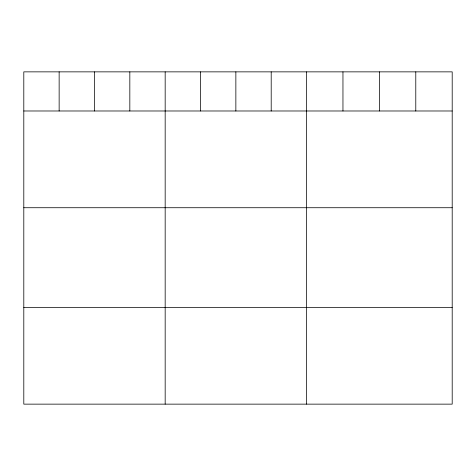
<?xml version="1.0" encoding="UTF-8"?>
<svg xmlns="http://www.w3.org/2000/svg" width="476" height="476" viewBox="0 0 476 476"><rect width="100%" height="100%" fill="white"/><g stroke="black" fill="none" stroke-linecap="round" stroke-linejoin="round"><path stroke-width="0.71" d="M452.2 110.985L452.2 404.142L23.8 404.142L23.8 71.858L452.2 71.858L452.2 110.985L23.8 110.985M23.8 207.726L452.2 207.726M23.8 307.401L452.2 307.401M415.786 71.858L415.786 110.985M379.372 71.858L379.372 110.985M342.958 71.858L342.958 110.985M306.544 71.858L306.544 404.142M271.201 71.858L271.201 110.985M235.858 71.858L235.858 110.985M200.515 71.858L200.515 110.985M165.172 71.858L165.172 404.142M129.829 71.858L129.829 110.985M94.486 71.858L94.486 110.985M59.143 71.858L59.143 110.985"/></g></svg>
